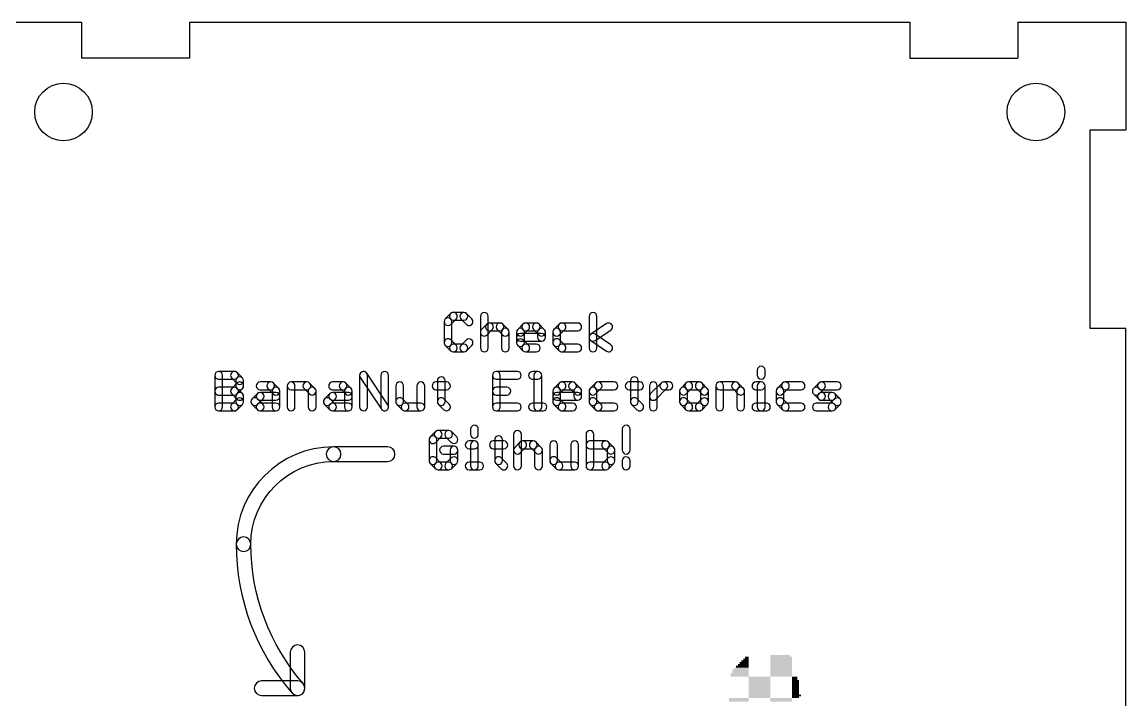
# Model space of a CAD drawing. Extents: x -3 to 225, y 0 to 143.
# Drawn here: x 163.7 to 225, y 105.3 to 143 of the extents above; entities that cross this region are included whole.
import ezdxf

# ---------------------------------------------------------------- set-up
doc = ezdxf.new("R2010")
doc.units = 0
for name, color, linetype in [('121', 1, 'CONTINUOUS'), ('20', 178, 'CONTINUOUS'), ('248', 250, 'CONTINUOUS')]:
    doc.layers.add(name, color=color, linetype=linetype)

# ---------------------------------------------------------------- blocks, each defined once
blk = doc.blocks.new('RECT')
blk.add_solid([(-0.5, -0.5), (0.5, -0.5), (-0.5, 0.5), (0.5, 0.5)])

msp = doc.modelspace()

# ---------------------------------------------------------------- linework, layer by layer
at = {"layer": '121'}
for points in [[(187.4948, 126.8071), (187.2024, 126.5147, 1), (187.5078, 126.2094), (187.8001, 126.5017, 1)], [(187.1392, 126.362), (187.1392, 125.1926, 1), (187.571, 125.1926), (187.571, 126.362, 1)], [(188.2321, 126.8703), (187.6474, 126.8703, 1), (187.6474, 126.4385), (188.2321, 126.4385, 1)], [(188.6772, 126.5147), (188.3848, 126.8071, 1), (188.0795, 126.5017), (188.3718, 126.2094, 1)], [(189.1506, 126.6544), (189.1506, 124.9003, 1), (189.5824, 124.9003), (189.5824, 126.6544, 1)], [(189.5191, 125.6247), (189.8115, 125.917, 1), (189.5061, 126.2224), (189.2138, 125.93, 1)], [(189.6588, 125.8538), (190.2435, 125.8538, 1), (190.2435, 126.2856), (189.6588, 126.2856, 1)], [(190.0908, 125.917), (190.3832, 125.6247, 1), (190.6885, 125.93), (190.3962, 126.2224, 1)], [(191.5305, 125.6247), (191.8228, 125.917, 1), (191.5175, 126.2224), (191.2252, 125.93, 1)], [(191.6702, 125.8538), (192.2549, 125.8538, 1), (192.2549, 126.2856), (191.6702, 126.2856, 1)], [(192.1022, 125.917), (192.3946, 125.6247, 1), (192.6999, 125.93), (192.4075, 126.2224, 1)], [(193.5289, 126.2224), (193.2365, 125.93, 1), (193.5419, 125.6247), (193.8342, 125.917, 1)], [(194.5586, 126.2856), (193.6815, 126.2856, 1), (193.6815, 125.8538), (194.5586, 125.8538, 1)], [(195.6165, 124.9003), (195.6165, 126.6544, 1), (195.1847, 126.6544), (195.1847, 124.9003, 1)], [(195.5203, 125.3054), (196.3974, 125.8901, 1), (196.1578, 126.2493), (195.2808, 125.6646, 1)], [(190.32, 125.7773), (190.32, 124.9003, 1), (190.7518, 124.9003), (190.7518, 125.7773, 1)], [(191.5937, 125.1926), (191.5937, 125.7773, 1), (191.1619, 125.7773), (191.1619, 125.1926, 1)], [(192.5472, 125.7009), (191.3778, 125.7009, 1), (191.3778, 125.2691), (192.5472, 125.2691, 1)], [(192.3313, 125.7773), (192.3313, 125.485, 1), (192.7631, 125.485), (192.7631, 125.7773, 1)], [(193.1733, 125.7773), (193.1733, 125.1926, 1), (193.6051, 125.1926), (193.6051, 125.7773, 1)], [(196.3974, 125.0799), (195.5203, 125.6646, 1), (195.2808, 125.3054), (196.1578, 124.7207, 1)], [(187.2024, 125.04), (187.4948, 124.7476, 1), (187.8001, 125.053), (187.5078, 125.3453, 1)], [(187.6474, 124.6844), (188.2321, 124.6844, 1), (188.2321, 125.1162), (187.6474, 125.1162, 1)], [(188.3848, 124.7476), (188.6772, 125.04, 1), (188.3718, 125.3453), (188.0795, 125.053, 1)], [(191.8228, 125.053), (191.5305, 125.3453, 1), (191.2252, 125.04), (191.5175, 124.7476, 1)], [(192.2549, 125.1162), (191.6702, 125.1162, 1), (191.6702, 124.6844), (192.2549, 124.6844, 1)], [(193.2365, 125.04), (193.5289, 124.7476, 1), (193.8342, 125.053), (193.5419, 125.3453, 1)], [(193.6815, 124.6844), (194.5586, 124.6844, 1), (194.5586, 125.1162), (193.6815, 125.1162, 1)], [(204.5281, 123.6701), (204.5281, 123.3778, 1), (204.9599, 123.3778), (204.9599, 123.6701, 1)], [(174.8323, 121.6237), (174.8323, 123.3778, 1), (174.4005, 123.3778), (174.4005, 121.6237, 1)], [(174.6164, 123.1619), (175.4935, 123.1619, 1), (175.4935, 123.5937), (174.6164, 123.5937, 1)], [(175.3408, 123.2251), (175.6332, 122.9328, 1), (175.9385, 123.2381), (175.6462, 123.5305, 1)], [(175.5699, 123.0854), (175.5699, 122.7931, 1), (176.0017, 122.7931), (176.0017, 123.0854, 1)], [(182.8778, 121.6237), (182.8778, 123.3778, 1), (182.446, 123.3778), (182.446, 121.6237, 1)], [(182.4823, 123.258), (183.6517, 121.5039, 1), (184.0109, 121.7435), (182.8415, 123.4976, 1)], [(184.0472, 121.6237), (184.0472, 123.3778, 1), (183.6154, 123.3778), (183.6154, 121.6237, 1)], [(186.7611, 123.0854), (186.7611, 121.916, 1), (187.1929, 121.916), (187.1929, 123.0854, 1)], [(191.2063, 123.5937), (190.0369, 123.5937, 1), (190.0369, 123.1619), (191.2063, 123.1619, 1)], [(189.821, 123.3778), (189.821, 121.6237, 1), (190.2528, 121.6237), (190.2528, 123.3778, 1)], [(192.0483, 123.1619), (192.3406, 123.1619, 1), (192.3406, 123.5937), (192.0483, 123.5937, 1)], [(192.1247, 123.3778), (192.1247, 121.6237, 1), (192.5565, 121.6237), (192.5565, 123.3778, 1)], [(197.4884, 123.0854), (197.4884, 121.916, 1), (197.9202, 121.916), (197.9202, 123.0854, 1)], [(174.6164, 122.2848), (175.4935, 122.2848, 1), (175.4935, 122.7166), (174.6164, 122.7166, 1)], [(175.6332, 122.9458), (175.3408, 122.6534, 1), (175.6462, 122.3481), (175.9385, 122.6404, 1)], [(175.3408, 122.3481), (175.6332, 122.0557, 1), (175.9385, 122.3611), (175.6462, 122.6534, 1)], [(176.9202, 122.5772), (177.5049, 122.5772, 1), (177.5049, 123.009), (176.9202, 123.009, 1)], [(177.3522, 122.6404), (177.6445, 122.3481, 1), (177.9499, 122.6534), (177.6575, 122.9458, 1)], [(177.5813, 122.5007), (177.5813, 121.6237, 1), (178.0131, 121.6237), (178.0131, 122.5007, 1)], [(178.8551, 121.6237), (178.8551, 122.7931, 1), (178.4233, 122.7931), (178.4233, 121.6237, 1)], [(178.6392, 122.5772), (179.5162, 122.5772, 1), (179.5162, 123.009), (178.6392, 123.009, 1)], [(179.3636, 122.6404), (179.6559, 122.3481, 1), (179.9612, 122.6534), (179.6689, 122.9458, 1)], [(179.5927, 122.5007), (179.5927, 121.6237, 1), (180.0245, 121.6237), (180.0245, 122.5007, 1)], [(180.9429, 122.5772), (181.5276, 122.5772, 1), (181.5276, 123.009), (180.9429, 123.009, 1)], [(181.3749, 122.6404), (181.6673, 122.3481, 1), (181.9726, 122.6534), (181.6802, 122.9458, 1)], [(181.604, 122.5007), (181.604, 121.6237, 1), (182.0358, 121.6237), (182.0358, 122.5007, 1)], [(184.4574, 122.7931), (184.4574, 121.916, 1), (184.8892, 121.916), (184.8892, 122.7931, 1)], [(186.0586, 121.6237), (186.0586, 122.7931, 1), (185.6268, 122.7931), (185.6268, 121.6237, 1)], [(186.6846, 122.5772), (187.2693, 122.5772, 1), (187.2693, 123.009), (186.6846, 123.009, 1)], [(190.0369, 122.2848), (190.6216, 122.2848, 1), (190.6216, 122.7166), (190.0369, 122.7166, 1)], [(193.5418, 122.3481), (193.8342, 122.6404, 1), (193.5289, 122.9458), (193.2365, 122.6534, 1)], [(193.6051, 121.916), (193.6051, 122.5007, 1), (193.1733, 122.5007), (193.1733, 121.916, 1)], [(193.6815, 122.5772), (194.2662, 122.5772, 1), (194.2662, 123.009), (193.6815, 123.009, 1)], [(194.1136, 122.6404), (194.4059, 122.3481, 1), (194.7112, 122.6534), (194.4189, 122.9458, 1)], [(194.3427, 122.5007), (194.3427, 122.2084, 1), (194.7745, 122.2084), (194.7745, 122.5007, 1)], [(195.5402, 122.9458), (195.2479, 122.6534, 1), (195.5532, 122.3481), (195.8456, 122.6404, 1)], [(195.1847, 122.5007), (195.1847, 121.916, 1), (195.6165, 121.916), (195.6165, 122.5007, 1)], [(196.5699, 123.009), (195.6929, 123.009, 1), (195.6929, 122.5772), (196.5699, 122.5772, 1)], [(197.4119, 122.5772), (197.9966, 122.5772, 1), (197.9966, 123.009), (197.4119, 123.009, 1)], [(198.9687, 121.6237), (198.9687, 122.7931, 1), (198.5369, 122.7931), (198.5369, 121.6237, 1)], [(198.9055, 122.0557), (199.4902, 122.6404, 1), (199.1849, 122.9458), (198.6002, 122.3611, 1)], [(199.3375, 122.5772), (199.6299, 122.5772, 1), (199.6299, 123.009), (199.3375, 123.009, 1)], [(200.5686, 122.9458), (200.2763, 122.6534, 1), (200.5816, 122.3481), (200.874, 122.6404, 1)], [(200.2131, 122.5007), (200.2131, 121.916, 1), (200.6449, 121.916), (200.6449, 122.5007, 1)], [(201.306, 123.009), (200.7213, 123.009, 1), (200.7213, 122.5772), (201.306, 122.5772, 1)], [(201.751, 122.6534), (201.4587, 122.9458, 1), (201.1533, 122.6404), (201.4457, 122.3481, 1)], [(201.8143, 121.916), (201.8143, 122.5007, 1), (201.3825, 122.5007), (201.3825, 121.916, 1)], [(202.6562, 121.6237), (202.6562, 122.7931, 1), (202.2244, 122.7931), (202.2244, 121.6237, 1)], [(202.4403, 122.5772), (203.3174, 122.5772, 1), (203.3174, 123.009), (202.4403, 123.009, 1)], [(203.1647, 122.6404), (203.4571, 122.3481, 1), (203.7624, 122.6534), (203.47, 122.9458, 1)], [(203.3938, 122.5007), (203.3938, 121.6237, 1), (203.8256, 121.6237), (203.8256, 122.5007, 1)], [(204.4517, 122.5772), (204.744, 122.5772, 1), (204.744, 123.009), (204.4517, 123.009, 1)], [(204.5281, 122.7931), (204.5281, 121.6237, 1), (204.9599, 121.6237), (204.9599, 122.7931, 1)], [(205.9323, 122.9458), (205.6399, 122.6534, 1), (205.9453, 122.3481), (206.2376, 122.6404, 1)], [(205.5767, 122.5007), (205.5767, 121.916, 1), (206.0085, 121.916), (206.0085, 122.5007, 1)], [(206.962, 123.009), (206.085, 123.009, 1), (206.085, 122.5772), (206.962, 122.5772, 1)], [(207.9566, 122.3481), (208.249, 122.6404, 1), (207.9437, 122.9458), (207.6513, 122.6534, 1)], [(208.249, 122.3611), (207.9566, 122.6534, 1), (207.6513, 122.3481), (207.9437, 122.0557, 1)], [(208.0963, 122.5772), (208.9734, 122.5772, 1), (208.9734, 123.009), (208.0963, 123.009, 1)], [(175.6332, 122.0687), (175.3408, 121.7764, 1), (175.6462, 121.471), (175.9385, 121.7634, 1)], [(175.5699, 122.2084), (175.5699, 121.916, 1), (176.0017, 121.916), (176.0017, 122.2084, 1)], [(176.7805, 121.7634), (177.0728, 122.0557, 1), (176.7675, 122.3611), (176.4751, 122.0687, 1)], [(177.0728, 121.7764), (176.7805, 122.0687, 1), (176.4751, 121.7634), (176.7675, 121.471, 1)], [(176.9202, 121.9925), (177.7972, 121.9925, 1), (177.7972, 122.4243), (176.9202, 122.4243, 1)], [(180.8032, 121.7634), (181.0955, 122.0557, 1), (180.7902, 122.3611), (180.4979, 122.0687, 1)], [(181.0955, 121.7764), (180.8032, 122.0687, 1), (180.4979, 121.7634), (180.7902, 121.471, 1)], [(180.9429, 121.9925), (181.8199, 121.9925, 1), (181.8199, 122.4243), (180.9429, 122.4243, 1)], [(184.5206, 121.7634), (184.813, 121.471, 1), (185.1183, 121.7764), (184.8259, 122.0687, 1)], [(186.8243, 121.7634), (187.1167, 121.471, 1), (187.422, 121.7764), (187.1296, 122.0687, 1)], [(194.5586, 122.4243), (193.3892, 122.4243, 1), (193.3892, 121.9925), (194.5586, 121.9925, 1)], [(193.8342, 121.7764), (193.5418, 122.0687, 1), (193.2365, 121.7634), (193.5289, 121.471, 1)], [(195.2479, 121.7634), (195.5402, 121.471, 1), (195.8456, 121.7764), (195.5532, 122.0687, 1)], [(197.5516, 121.7634), (197.8439, 121.471, 1), (198.1493, 121.7764), (197.8569, 122.0687, 1)], [(200.2763, 121.7634), (200.5686, 121.471, 1), (200.874, 121.7764), (200.5816, 122.0687, 1)], [(201.4587, 121.471), (201.751, 121.7634, 1), (201.4457, 122.0687), (201.1533, 121.7764, 1)], [(205.6399, 121.7634), (205.9323, 121.471, 1), (206.2376, 121.7764), (205.9453, 122.0687, 1)], [(208.681, 122.4243), (208.0963, 122.4243, 1), (208.0963, 121.9925), (208.681, 121.9925, 1)], [(209.126, 122.0687), (208.8337, 122.3611, 1), (208.5284, 122.0557), (208.8207, 121.7634, 1)], [(208.8337, 121.471), (209.126, 121.7634, 1), (208.8207, 122.0687), (208.5284, 121.7764, 1)], [(175.4935, 121.8396), (174.6164, 121.8396, 1), (174.6164, 121.4078), (175.4935, 121.4078, 1)], [(177.7972, 121.8396), (176.9202, 121.8396, 1), (176.9202, 121.4078), (177.7972, 121.4078, 1)], [(181.8199, 121.8396), (180.9429, 121.8396, 1), (180.9429, 121.4078), (181.8199, 121.4078, 1)], [(184.9656, 121.4078), (185.8427, 121.4078, 1), (185.8427, 121.8396), (184.9656, 121.8396, 1)], [(190.0369, 121.4078), (191.2063, 121.4078, 1), (191.2063, 121.8396), (190.0369, 121.8396, 1)], [(192.0483, 121.4078), (192.633, 121.4078, 1), (192.633, 121.8396), (192.0483, 121.8396, 1)], [(194.2662, 121.8396), (193.6815, 121.8396, 1), (193.6815, 121.4078), (194.2662, 121.4078, 1)], [(195.6929, 121.4078), (196.5699, 121.4078, 1), (196.5699, 121.8396), (195.6929, 121.8396, 1)], [(200.7213, 121.4078), (201.306, 121.4078, 1), (201.306, 121.8396), (200.7213, 121.8396, 1)], [(204.4517, 121.4078), (205.0364, 121.4078, 1), (205.0364, 121.8396), (204.4517, 121.8396, 1)], [(206.085, 121.4078), (206.962, 121.4078, 1), (206.962, 121.8396), (206.085, 121.8396, 1)], [(207.804, 121.4078), (208.681, 121.4078, 1), (208.681, 121.8396), (207.804, 121.8396, 1)], [(186.6567, 120.2539), (186.3644, 119.9615, 1), (186.6697, 119.6562), (186.962, 119.9485, 1)], [(187.3941, 120.3171), (186.8094, 120.3171, 1), (186.8094, 119.8853), (187.3941, 119.8853, 1)], [(187.8391, 119.9615), (187.5467, 120.2539, 1), (187.2414, 119.9485), (187.5338, 119.6562, 1)], [(188.6048, 120.3935), (188.6048, 120.1012, 1), (189.0366, 120.1012), (189.0366, 120.3935, 1)], [(190.9943, 120.1012), (190.9943, 118.3471, 1), (191.4261, 118.3471), (191.4261, 120.1012, 1)], [(195.017, 120.1012), (195.017, 118.3471, 1), (195.4488, 118.3471), (195.4488, 120.1012, 1)], [(197.0284, 120.3935), (197.0284, 119.2241, 1), (197.4602, 119.2241), (197.4602, 120.3935, 1)], [(186.3011, 119.8088), (186.3011, 118.6394, 1), (186.7329, 118.6394), (186.7329, 119.8088, 1)], [(188.5284, 119.3006), (188.8207, 119.3006, 1), (188.8207, 119.7324), (188.5284, 119.7324, 1)], [(188.6048, 119.5165), (188.6048, 118.3471, 1), (189.0366, 118.3471), (189.0366, 119.5165, 1)], [(189.8693, 119.3006), (190.454, 119.3006, 1), (190.454, 119.7324), (189.8693, 119.7324, 1)], [(189.9458, 119.8088), (189.9458, 118.6394, 1), (190.3776, 118.6394), (190.3776, 119.8088, 1)], [(191.3629, 119.0715), (191.6552, 119.3638, 1), (191.3499, 119.6692), (191.0575, 119.3768, 1)], [(191.5026, 119.3006), (192.0873, 119.3006, 1), (192.0873, 119.7324), (191.5026, 119.7324, 1)], [(191.9346, 119.3638), (192.2269, 119.0715, 1), (192.5323, 119.3768), (192.2399, 119.6692, 1)], [(193.0057, 119.5165), (193.0057, 118.6394, 1), (193.4375, 118.6394), (193.4375, 119.5165, 1)], [(194.6069, 118.3471), (194.6069, 119.5165, 1), (194.1751, 119.5165), (194.1751, 118.3471, 1)], [(196.11, 119.7324), (195.2329, 119.7324, 1), (195.2329, 119.3006), (196.11, 119.3006, 1)], [(196.555, 119.3768), (196.2627, 119.6692, 1), (195.9573, 119.3638), (196.2497, 119.0715, 1)], [(181, 118.5936, 1), (181, 119.4064, 0.4142), (175.5936, 114, 1), (176.4064, 114, -0.4142)], [(184, 119.4064), (181, 119.4064, 1), (181, 118.5936), (184, 118.5936, 1)], [(187.6864, 119.44), (187.1017, 119.44, 1), (187.1017, 119.0082), (187.6864, 119.0082, 1)], [(187.9023, 118.6394), (187.9023, 119.2241, 1), (187.4705, 119.2241), (187.4705, 118.6394, 1)], [(192.1637, 119.2241), (192.1637, 118.3471, 1), (192.5955, 118.3471), (192.5955, 119.2241, 1)], [(196.6182, 118.6394), (196.6182, 119.2241, 1), (196.1864, 119.2241), (196.1864, 118.6394, 1)], [(186.3644, 118.4868), (186.6567, 118.1944, 1), (186.962, 118.4998), (186.6697, 118.7921, 1)], [(186.8094, 118.1312), (187.3941, 118.1312, 1), (187.3941, 118.563), (186.8094, 118.563, 1)], [(187.5467, 118.1944), (187.8391, 118.4868, 1), (187.5338, 118.7921), (187.2414, 118.4998, 1)], [(188.5284, 118.1312), (189.1131, 118.1312, 1), (189.1131, 118.563), (188.5284, 118.563, 1)], [(190.009, 118.4868), (190.3013, 118.1944, 1), (190.6067, 118.4998), (190.3143, 118.7921, 1)], [(193.0689, 118.4868), (193.3613, 118.1944, 1), (193.6666, 118.4998), (193.3742, 118.7921, 1)], [(193.5139, 118.1312), (194.391, 118.1312, 1), (194.391, 118.563), (193.5139, 118.563, 1)], [(195.2329, 118.1312), (196.11, 118.1312, 1), (196.11, 118.563), (195.2329, 118.563, 1)], [(196.2627, 118.1944), (196.555, 118.4868, 1), (196.2497, 118.7921), (195.9573, 118.4998, 1)], [(197.0284, 118.6394), (197.0284, 118.3471, 1), (197.4602, 118.3471), (197.4602, 118.6394, 1)], [(176.4064, 114, 1), (175.5936, 114, 0.1813), (178.6938, 105.7328, 1), (179.3062, 106.2672, -0.1813)], [(179.4064, 106), (179.4064, 108, 1), (178.5936, 108), (178.5936, 106, 1)], [(179, 106.4064), (177, 106.4064, 1), (177, 105.5936), (179, 105.5936, 1)]]:
    msp.add_lwpolyline(points, format="xyb", close=True, dxfattribs=at)
at = {"layer": '20'}
for centre in [(166, 138), (220, 138)]:
    msp.add_circle(centre, 1.6, dxfattribs=at)
at = {"layer": '248'}
for p, q in [((161, 143), (167, 143)), ((167, 143), (167, 141)), ((173, 143), (213, 143)), ((173, 143), (173, 141)), ((213, 143), (213, 141)), ((219, 143), (225, 143)), ((219, 143), (219, 141)), ((225, 143), (225, 137)), ((173, 141), (167, 141)), ((213, 141), (219, 141)), ((225, 137), (223, 137)), ((223, 137), (223, 126)), ((223, 126), (225, 126)), ((225, 96), (225, 126))]:
    msp.add_line(p, q, dxfattribs=at)

# ---------------------------------------------------------------- block references
at = {"layer": '121', "yscale": 0.1}
for p, xscale in [((203.75, 107.3), 0.6), ((203.8, 107.4), 0.5), ((203.85, 107.5), 0.4), ((203.9, 107.6), 0.3), ((203.95, 107.7), 0.2), ((205.8, 107.8), 1.1), ((205.85, 107.7), 1.2), ((205.85, 107.6), 1.2), ((205.85, 107.5), 1.2), ((205.85, 107.4), 1.2), ((205.85, 107.3), 1.2), ((203.6, 107), 0.9), ((203.6, 106.9), 0.9), ((203.65, 107.1), 0.8), ((203.7, 107.2), 0.7), ((205.85, 107.2), 1.2), ((205.85, 107.1), 1.2), ((205.85, 107), 1.2), ((205.85, 106.9), 1.2), ((205.85, 106.8), 1.2), ((205.85, 106.7), 1.2), ((204.65, 106.6), 1.2), ((204.65, 106.5), 1.2), ((204.65, 106.4), 1.2), ((204.65, 106.3), 1.2), ((204.65, 106.2), 1.2), ((204.65, 106.1), 1.2), ((204.65, 106), 1.2), ((206.6, 106.6), 0.3), ((206.6, 106.5), 0.3), ((206.65, 106.4), 0.4), ((206.65, 106.3), 0.4), ((206.65, 106.2), 0.4), ((206.65, 106.1), 0.4), ((206.65, 106), 0.4), ((203.5, 105.4), 1.1), ((204.65, 105.9), 1.2), ((204.65, 105.8), 1.2), ((204.65, 105.7), 1.2), ((204.65, 105.6), 1.2), ((204.65, 105.5), 1.2), ((205.85, 105.4), 1.2), ((206.65, 105.9), 0.4), ((206.65, 105.8), 0.4), ((206.65, 105.7), 0.4), ((206.7, 105.6), 0.5), ((206.65, 105.5), 0.4), ((203.5, 105.3), 1.1), ((205.85, 105.3), 1.2)]:
    msp.add_blockref('RECT', p, dxfattribs=dict(at, xscale=xscale))
for p in [(203.55, 106.8), (203.55, 106.7)]:
    msp.add_blockref('RECT', p, dxfattribs=at)

doc.saveas('drawing.dxf')
